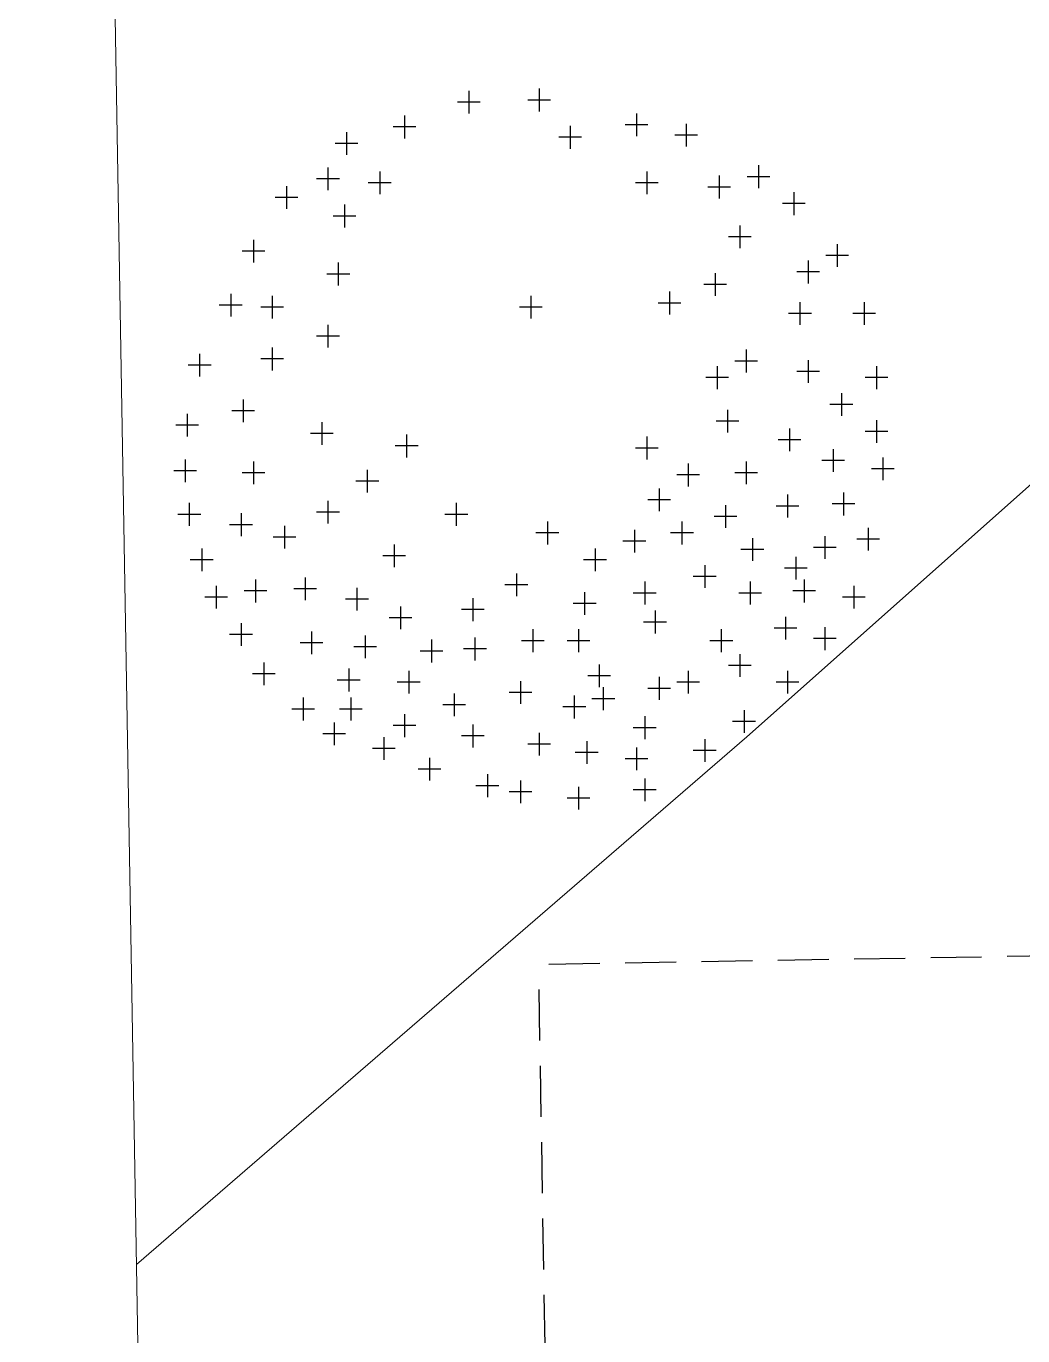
# Model space of a CAD drawing. Header units: inches. Extents: x 203 to 1065, y -1127 to 921.
# Drawn here: x 767.3 to 772.19, y 341.51 to 347.94 of the extents above; entities that cross this region are included whole.
import ezdxf

# ---------------------------------------------------------------- set-up
doc = ezdxf.new("R2010")
doc.units = ezdxf.units.IN
doc.header["$MEASUREMENT"] = 0
doc.linetypes.add('DASHED2', pattern=[0.375, 0.25, -0.125])
doc.layers.add('CURVAS', color=32, linetype='Continuous')
doc.layers.add('Vegetación', color=102, linetype='Continuous')
doc.layers.add('Limite terrenos', color=2, linetype='DASHED2', transparency=0.4)

# ---------------------------------------------------------------- blocks, each defined once
blk = doc.blocks.new('RB13')
for p, q in [((0.00127, 0.49667), (0.00127, 0.4655)), ((-0.09496, 0.49383), (-0.09496, 0.46267)), ((0.01685, 0.48108), (-0.01432, 0.48108)), ((-0.07937, 0.47825), (-0.11054, 0.47825)), ((0.13428, 0.46267), (0.13428, 0.4315)), ((-0.18269, 0.45983), (-0.18269, 0.42867)), ((0.2022, 0.4485), (0.2022, 0.41733)), ((0.14987, 0.44708), (0.1187, 0.44708)), ((-0.16711, 0.44425), (-0.19827, 0.44425)), ((0.04372, 0.44567), (0.04372, 0.4145)), ((-0.26193, 0.43717), (-0.26193, 0.406)), ((0.21779, 0.43292), (0.18662, 0.43292)), ((0.0593, 0.43008), (0.02814, 0.43008)), ((-0.24635, 0.42158), (-0.27752, 0.42158)), ((0.30126, 0.39183), (0.30126, 0.36066)), ((-0.2874, 0.389), (-0.2874, 0.35783)), ((-0.21665, 0.38333), (-0.21665, 0.35216)), ((0.14843, 0.38333), (0.14843, 0.35216)), ((0.24749, 0.37767), (0.24749, 0.3465)), ((0.31684, 0.37625), (0.28567, 0.37625)), ((-0.27182, 0.37342), (-0.30299, 0.37342)), ((-0.20107, 0.36775), (-0.23223, 0.36775)), ((0.16402, 0.36775), (0.13285, 0.36775)), ((-0.34401, 0.3635), (-0.34401, 0.33233)), ((0.26307, 0.36208), (0.2319, 0.36208)), ((0.34937, 0.355), (0.34937, 0.32383)), ((-0.32842, 0.34791), (-0.35959, 0.34791)), ((0.36495, 0.33941), (0.33379, 0.33941)), ((-0.26476, 0.338), (-0.26476, 0.30683)), ((-0.24918, 0.32241), (-0.28035, 0.32241)), ((0.27579, 0.30966), (0.27579, 0.2785)), ((0.29137, 0.29408), (0.2602, 0.29408)), ((-0.38929, 0.28983), (-0.38929, 0.25866)), ((0.4088, 0.28416), (0.4088, 0.253)), ((-0.3737, 0.27425), (-0.40487, 0.27425)), ((0.42439, 0.26858), (0.39322, 0.26858)), ((0.36918, 0.2615), (0.36918, 0.23033)), ((-0.27325, 0.25866), (-0.27325, 0.22749)), ((0.38476, 0.24591), (0.3536, 0.24591)), ((0.24183, 0.2445), (0.24183, 0.21333)), ((-0.25767, 0.24308), (-0.28884, 0.24308)), ((0.25741, 0.22891), (0.22624, 0.22891)), ((0.17956, 0.21899), (0.17956, 0.18783)), ((-0.42042, 0.21616), (-0.42042, 0.18499)), ((-0.36382, 0.21333), (-0.36382, 0.18216)), ((-0.01005, 0.21333), (-0.01005, 0.18216)), ((0.35786, 0.20483), (0.35786, 0.17366)), ((0.44559, 0.20483), (0.44559, 0.17366)), ((0.19515, 0.20341), (0.16398, 0.20341)), ((-0.40483, 0.20058), (-0.436, 0.20058)), ((-0.34823, 0.19774), (-0.3794, 0.19774)), ((0.00553, 0.19774), (-0.02564, 0.19774)), ((0.37344, 0.18924), (0.34228, 0.18924)), ((0.46118, 0.18924), (0.43001, 0.18924)), ((-0.2874, 0.17366), (-0.2874, 0.14249)), ((-0.27182, 0.15808), (-0.30299, 0.15808)), ((-0.36382, 0.14249), (-0.36382, 0.11133)), ((0.28428, 0.13966), (0.28428, 0.10849)), ((-0.46287, 0.13399), (-0.46287, 0.10282)), ((-0.34823, 0.12691), (-0.3794, 0.12691)), ((0.36918, 0.12549), (0.36918, 0.09432)), ((0.29986, 0.12408), (0.26869, 0.12408)), ((-0.44729, 0.11841), (-0.47845, 0.11841)), ((0.24466, 0.11699), (0.24466, 0.08582)), ((0.46257, 0.11699), (0.46257, 0.08582)), ((0.38476, 0.10991), (0.3536, 0.10991)), ((0.26024, 0.10141), (0.22907, 0.10141)), ((0.47816, 0.10141), (0.44699, 0.10141)), ((0.41446, 0.08016), (0.41446, 0.04899)), ((-0.40344, 0.07166), (-0.40344, 0.04049)), ((0.43005, 0.06457), (0.39888, 0.06457)), ((0.25881, 0.05749), (0.25881, 0.02632)), ((-0.38785, 0.05607), (-0.41902, 0.05607)), ((-0.47985, 0.05182), (-0.47985, 0.02066)), ((0.46257, 0.04332), (0.46257, 0.01216)), ((0.27439, 0.04191), (0.24322, 0.04191)), ((-0.29589, 0.04049), (-0.29589, 0.00932)), ((-0.46427, 0.03624), (-0.49543, 0.03624)), ((0.34371, 0.03199), (0.34371, 0.00082)), ((0.47816, 0.02774), (0.44699, 0.02774)), ((-0.28031, 0.02491), (-0.31148, 0.02491)), ((-0.17986, 0.02349), (-0.17986, -0.00768)), ((0.14843, 0.02066), (0.14843, -0.01051)), ((0.35929, 0.01641), (0.32813, 0.01641)), ((-0.16428, 0.00791), (-0.19544, 0.00791)), ((0.16402, 0.00507), (0.13285, 0.00507)), ((0.40314, 0.00366), (0.40314, -0.02751)), ((0.47106, -0.00768), (0.47106, -0.03885)), ((-0.48268, -0.01051), (-0.48268, -0.04168)), ((0.41873, -0.01193), (0.38756, -0.01193)), ((-0.38929, -0.01334), (-0.38929, -0.04451)), ((0.28428, -0.01334), (0.28428, -0.04451)), ((0.20503, -0.01618), (0.20503, -0.04735)), ((0.48665, -0.02326), (0.45548, -0.02326)), ((-0.23363, -0.02468), (-0.23363, -0.05585)), ((-0.4671, -0.02609), (-0.49826, -0.02609)), ((-0.3737, -0.02893), (-0.40487, -0.02893)), ((0.29986, -0.02893), (0.26869, -0.02893)), ((0.22062, -0.03176), (0.18945, -0.03176)), ((-0.21805, -0.04026), (-0.24922, -0.04026)), ((0.16541, -0.05018), (0.16541, -0.08135)), ((0.41729, -0.05585), (0.41729, -0.08701)), ((0.34088, -0.05868), (0.34088, -0.08985)), ((0.181, -0.06576), (0.14983, -0.06576)), ((-0.2874, -0.06718), (-0.2874, -0.09835)), ((-0.47702, -0.07001), (-0.47702, -0.10118)), ((-0.11194, -0.07001), (-0.11194, -0.10118)), ((0.43288, -0.07143), (0.40171, -0.07143)), ((0.25598, -0.07285), (0.25598, -0.10401)), ((0.35646, -0.07426), (0.3253, -0.07426)), ((-0.40627, -0.08418), (-0.40627, -0.11535)), ((-0.27182, -0.08276), (-0.30299, -0.08276)), ((-0.46144, -0.0856), (-0.4926, -0.0856)), ((-0.09635, -0.0856), (-0.12752, -0.0856)), ((0.27156, -0.08843), (0.24039, -0.08843)), ((0.01259, -0.09551), (0.01259, -0.12668)), ((0.19654, -0.09551), (0.19654, -0.12668)), ((-0.39068, -0.09976), (-0.42185, -0.09976)), ((-0.34684, -0.10118), (-0.34684, -0.13235)), ((0.45125, -0.10401), (0.45125, -0.13518)), ((0.13145, -0.10685), (0.13145, -0.13801)), ((0.02817, -0.1111), (-0.003, -0.1111)), ((0.21213, -0.1111), (0.18096, -0.1111)), ((0.39182, -0.11535), (0.39182, -0.14651)), ((-0.33125, -0.11676), (-0.36242, -0.11676)), ((0.29277, -0.11818), (0.29277, -0.14935)), ((0.46684, -0.1196), (0.43567, -0.1196)), ((0.14704, -0.12243), (0.11587, -0.12243)), ((-0.19684, -0.12668), (-0.19684, -0.15785)), ((-0.46004, -0.13235), (-0.46004, -0.16352)), ((0.07768, -0.13235), (0.07768, -0.16352)), ((0.40741, -0.13093), (0.37624, -0.13093)), ((0.30835, -0.13376), (0.27718, -0.13376)), ((-0.18126, -0.14226), (-0.21242, -0.14226)), ((0.3522, -0.14368), (0.3522, -0.17485)), ((-0.44446, -0.14793), (-0.47562, -0.14793)), ((0.09326, -0.14793), (0.0621, -0.14793)), ((0.22768, -0.15501), (0.22768, -0.18618)), ((0.36778, -0.15926), (0.33662, -0.15926)), ((-0.02986, -0.16635), (-0.02986, -0.19752)), ((0.24326, -0.1706), (0.21209, -0.1706)), ((-0.31853, -0.17202), (-0.31853, -0.20318)), ((-0.38646, -0.17485), (-0.38646, -0.20602)), ((0.36352, -0.17485), (0.36352, -0.20602)), ((0.1456, -0.17768), (0.1456, -0.20885)), ((0.28994, -0.17768), (0.28994, -0.20885)), ((-0.01428, -0.18193), (-0.04545, -0.18193)), ((-0.44023, -0.18335), (-0.44023, -0.21452)), ((0.43144, -0.18335), (0.43144, -0.21452)), ((-0.24778, -0.18618), (-0.24778, -0.21735)), ((-0.30295, -0.1876), (-0.33412, -0.1876)), ((-0.37087, -0.19043), (-0.40204, -0.19043)), ((0.3791, -0.19043), (0.34794, -0.19043)), ((0.06353, -0.19185), (0.06353, -0.22302)), ((0.16119, -0.19327), (0.13002, -0.19327)), ((0.30552, -0.19327), (0.27435, -0.19327)), ((-0.42465, -0.19893), (-0.45581, -0.19893)), ((-0.0893, -0.20035), (-0.0893, -0.23152)), ((0.44703, -0.19893), (0.41586, -0.19893)), ((-0.2322, -0.20177), (-0.26337, -0.20177)), ((0.07911, -0.20743), (0.04795, -0.20743)), ((-0.18835, -0.21168), (-0.18835, -0.24285)), ((-0.07371, -0.21593), (-0.10488, -0.21593)), ((0.15975, -0.21735), (0.15975, -0.24852)), ((-0.17277, -0.22727), (-0.20393, -0.22727)), ((0.33805, -0.22585), (0.33805, -0.25702)), ((-0.40627, -0.23435), (-0.40627, -0.26552)), ((0.17534, -0.23293), (0.14417, -0.23293)), ((0.39182, -0.24002), (0.39182, -0.27118)), ((0.35363, -0.24143), (0.32247, -0.24143)), ((-0.00722, -0.24285), (-0.00722, -0.27402)), ((0.05504, -0.24285), (0.05504, -0.27402)), ((0.25032, -0.24285), (0.25032, -0.27402)), ((-0.31004, -0.24568), (-0.31004, -0.27685)), ((-0.39068, -0.24993), (-0.42185, -0.24993)), ((-0.23646, -0.25135), (-0.23646, -0.28252)), ((-0.08647, -0.25418), (-0.08647, -0.28535)), ((0.40741, -0.2556), (0.37624, -0.2556)), ((-0.1459, -0.25702), (-0.1459, -0.28818)), ((0.00836, -0.25843), (-0.02281, -0.25843)), ((0.07062, -0.25843), (0.03946, -0.25843)), ((0.2659, -0.25843), (0.23473, -0.25843)), ((-0.29446, -0.26127), (-0.32563, -0.26127)), ((-0.22088, -0.26693), (-0.25205, -0.26693)), ((-0.07088, -0.26977), (-0.10205, -0.26977)), ((-0.13031, -0.2726), (-0.16148, -0.2726)), ((0.27579, -0.27685), (0.27579, -0.30802)), ((-0.37514, -0.28818), (-0.37514, -0.31935)), ((0.08334, -0.29102), (0.08334, -0.32219)), ((0.29137, -0.29243), (0.2602, -0.29243)), ((-0.2591, -0.29669), (-0.2591, -0.32785)), ((-0.17703, -0.29952), (-0.17703, -0.33069)), ((0.20503, -0.29952), (0.20503, -0.33069)), ((0.34088, -0.29952), (0.34088, -0.33069)), ((-0.35955, -0.30377), (-0.39072, -0.30377)), ((0.09892, -0.3066), (0.06776, -0.3066)), ((0.16541, -0.30802), (0.16541, -0.33919)), ((-0.24352, -0.31227), (-0.27469, -0.31227)), ((-0.16145, -0.3151), (-0.19261, -0.3151)), ((-0.0242, -0.31369), (-0.0242, -0.34485)), ((0.22062, -0.3151), (0.18945, -0.3151)), ((0.35646, -0.3151), (0.3253, -0.3151)), ((0.089, -0.32219), (0.089, -0.35335)), ((0.181, -0.3236), (0.14983, -0.3236)), ((-0.00862, -0.32927), (-0.03979, -0.32927)), ((-0.11477, -0.33069), (-0.11477, -0.36185)), ((0.04938, -0.33352), (0.04938, -0.36469)), ((-0.32136, -0.33635), (-0.32136, -0.36752)), ((-0.25627, -0.33635), (-0.25627, -0.36752)), ((0.10458, -0.33777), (0.07342, -0.33777)), ((-0.09918, -0.34627), (-0.13035, -0.34627)), ((0.06496, -0.3491), (0.0338, -0.3491)), ((-0.30578, -0.35194), (-0.33695, -0.35194)), ((-0.24069, -0.35194), (-0.27186, -0.35194)), ((0.28145, -0.35335), (0.28145, -0.38452)), ((-0.18269, -0.35902), (-0.18269, -0.39019)), ((0.1456, -0.36185), (0.1456, -0.39302)), ((0.29703, -0.36894), (0.26586, -0.36894)), ((-0.27891, -0.37035), (-0.27891, -0.40152)), ((-0.0893, -0.37319), (-0.0893, -0.40435)), ((-0.16711, -0.3746), (-0.19827, -0.3746)), ((0.16119, -0.37744), (0.13002, -0.37744)), ((0.00127, -0.38452), (0.00127, -0.41569)), ((-0.26333, -0.38594), (-0.2945, -0.38594)), ((-0.21099, -0.39019), (-0.21099, -0.42135)), ((-0.07371, -0.38877), (-0.10488, -0.38877)), ((0.22768, -0.39302), (0.22768, -0.42419)), ((0.06636, -0.39585), (0.06636, -0.42702)), ((0.01685, -0.4001), (-0.01432, -0.4001)), ((0.13428, -0.40435), (0.13428, -0.43552)), ((-0.19541, -0.40577), (-0.22657, -0.40577)), ((0.24326, -0.4086), (0.21209, -0.4086)), ((0.08194, -0.41144), (0.05078, -0.41144)), ((-0.14873, -0.41852), (-0.14873, -0.44969)), ((0.14987, -0.41994), (0.1187, -0.41994)), ((-0.13314, -0.43411), (-0.16431, -0.43411)), ((-0.06949, -0.44119), (-0.06949, -0.47236)), ((0.1456, -0.44686), (0.1456, -0.47802)), ((-0.0242, -0.44969), (-0.0242, -0.48086)), ((-0.0539, -0.45677), (-0.08507, -0.45677)), ((0.05504, -0.45819), (0.05504, -0.48936)), ((0.16119, -0.46244), (0.13002, -0.46244)), ((-0.00862, -0.46527), (-0.03979, -0.46527)), ((0.07062, -0.47377), (0.03946, -0.47377))]:
    blk.add_line(p, q)
blk = doc.blocks.new('52312494')
at = {"xscale": 10, "zscale": 10}
blk.add_blockref('RB13', (0.0764, -0.0469), dxfattribs=at)
blk = doc.blocks.new('ARBOL39')
at = {"xscale": 0.15, "yscale": 1.5, "zscale": 0.15}
blk.add_blockref('52312494', (0, 0), dxfattribs=at)

msp = doc.modelspace()

# ---------------------------------------------------------------- linework, layer by layer
at = {"color": 3, "lineweight": 0}
msp.add_line((770.1379, 205.9854), (767.3008, 373.8585), dxfattribs=at)
at = {"layer": 'CURVAS', "lineweight": 0}
msp.add_lwpolyline([(793.5263, 373.8509), (791.2473, 372.3433), (788.7888, 370.1902), (786.6203, 367.7022), (784.7417, 364.8792), (783.1529, 361.7212), (781.7994, 358.6512), (780.6263, 356.0922), (779.6336, 354.0442), (778.8214, 352.5071), (778.1896, 351.4811), (777.3239, 350.4637), (775.8102, 348.9527), (773.6484, 346.9481), (770.8385, 344.4499), (767.8417, 341.8572)], dxfattribs=at)
at = {"layer": 'Limite terrenos'}
for p, q in [((797.1131, 343.7925), (769.8213, 343.3312)), ((772.1045, 207.978), (769.817, 343.3312))]:
    msp.add_line(p, q, dxfattribs=at)

# ---------------------------------------------------------------- block references
at = {"layer": 'Vegetación', "xscale": 2.39420562439072, "yscale": 2.39420562439072, "zscale": 2.39420562439072}
msp.add_blockref('ARBOL39', (769.7872, 346.0185), dxfattribs=at)

doc.saveas('drawing.dxf')
